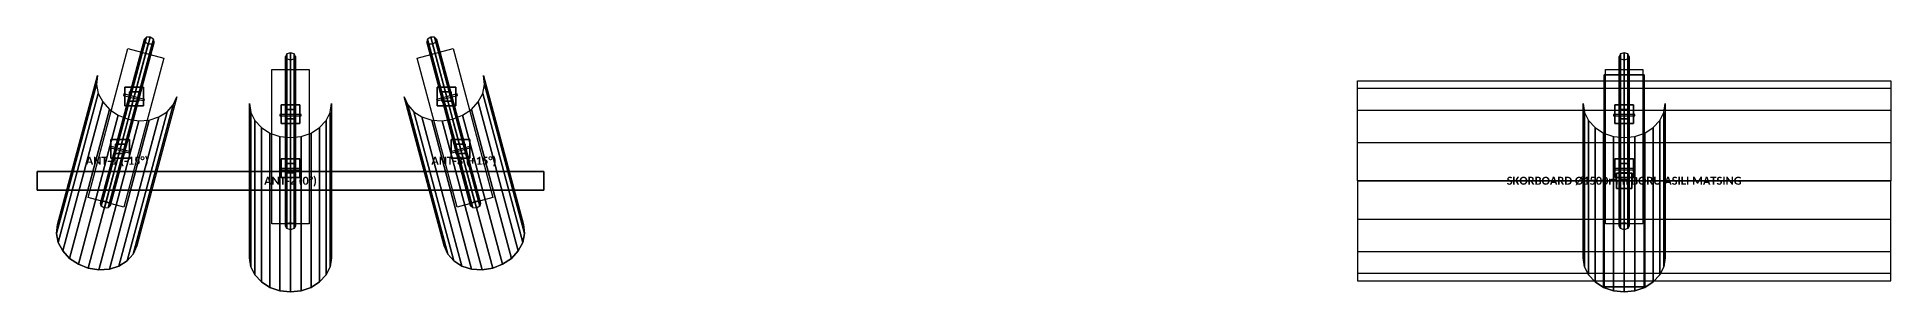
# Model space of a CAD drawing. Header units: millimetres. Extents: x -14816 to 20000, y -833 to 1077.
# Drawn here: x 6100 to 20000, y -833 to 1077 of the extents above; entities that cross this region are included whole.
import ezdxf
from ezdxf.enums import TextEntityAlignment as Align

# ---------------------------------------------------------------- set-up
doc = ezdxf.new("R2010")
doc.units = ezdxf.units.MM
for name, color, linetype in [('CELIK_KIRIS_KOLON', 9, 'CONTINUOUS'), ('EKP_MATSING_ANTEN', 2, 'CONTINUOUS'), ('METIN_BILGI', 7, 'CONTINUOUS'), ('MONTAJ_BORULARI', 2, 'CONTINUOUS')]:
    doc.layers.add(name, color=color, linetype=linetype)
doc.styles.get("Standard").update_dxf_attribs({"font": 'calibrib.ttf'})

msp = doc.modelspace()

# ---------------------------------------------------------------- linework, layer by layer
at = {"layer": 'CELIK_KIRIS_KOLON'}
for p, q in [((6919, 968, -309), (6620, -148, 847)), ((8000, 847, -309), (8000, -309, 847)), ((9081, 968, -309), (9380, -148, 847)), ((18000, 847, 541), (18000, -309, 1697)), ((6899, 701, 34), (6759, 701, 34)), ((6759, 701, 34), (6759, 561, 34)), ((6899, 701, 154), (6759, 701, 154)), ((6759, 701, 154), (6759, 561, 154)), ((6759, 701, 34), (6759, 701, 154)), ((6899, 561, 34), (6899, 701, 34)), ((6899, 561, 154), (6899, 701, 154)), ((6899, 701, 34), (6899, 701, 154)), ((9241, 701, 34), (9101, 701, 34)), ((9101, 701, 34), (9101, 561, 34)), ((9241, 701, 154), (9101, 701, 154)), ((9101, 701, 154), (9101, 561, 154)), ((9101, 701, 34), (9101, 701, 154)), ((9241, 561, 34), (9241, 701, 34)), ((9241, 561, 154), (9241, 701, 154)), ((9241, 701, 34), (9241, 701, 154)), ((18150, 795, 2755), (17850, 795, 2755)), ((17850, 795, 2755), (17850, -795, 2755)), ((18150, 795, 2845), (17850, 795, 2845)), ((17850, 795, 2845), (17850, -795, 2845)), ((17850, 795, 2755), (17850, 795, 2845)), ((18150, -795, 2755), (18150, 795, 2755)), ((18150, -795, 2845), (18150, 795, 2845)), ((18150, 795, 2755), (18150, 795, 2845)), ((6759, 561, 34), (6899, 561, 34)), ((6759, 561, 154), (6899, 561, 154)), ((6759, 561, 34), (6759, 561, 154)), ((6899, 561, 34), (6899, 561, 154)), ((8070, 568, 34), (7930, 568, 34)), ((7930, 568, 34), (7930, 428, 34)), ((8070, 568, 154), (7930, 568, 154)), ((7930, 568, 154), (7930, 428, 154)), ((7930, 568, 34), (7930, 568, 154)), ((8070, 428, 34), (8070, 568, 34)), ((8070, 428, 154), (8070, 568, 154)), ((8070, 568, 34), (8070, 568, 154)), ((9101, 561, 34), (9241, 561, 34)), ((9101, 561, 154), (9241, 561, 154)), ((9101, 561, 34), (9101, 561, 154)), ((9241, 561, 34), (9241, 561, 154)), ((18070, 568, 884), (17930, 568, 884)), ((17930, 568, 884), (17930, 428, 884)), ((18070, 568, 1004), (17930, 568, 1004)), ((17930, 568, 1004), (17930, 428, 1004)), ((17930, 568, 884), (17930, 568, 1004)), ((18070, 428, 884), (18070, 568, 884)), ((18070, 428, 1004), (18070, 568, 1004)), ((18070, 568, 884), (18070, 568, 1004)), ((7930, 428, 34), (8070, 428, 34)), ((7930, 428, 154), (8070, 428, 154)), ((7930, 428, 34), (7930, 428, 154)), ((8070, 428, 34), (8070, 428, 154)), ((17930, 428, 884), (18070, 428, 884)), ((17930, 428, 1004), (18070, 428, 1004)), ((17930, 428, 884), (17930, 428, 1004)), ((18070, 428, 884), (18070, 428, 1004)), ((6794, 310, 438), (6654, 310, 438)), ((6654, 310, 438), (6654, 170, 438)), ((6794, 310, 558), (6654, 310, 558)), ((6654, 310, 558), (6654, 170, 558)), ((6654, 310, 438), (6654, 310, 558)), ((6794, 170, 438), (6794, 310, 438)), ((6794, 170, 558), (6794, 310, 558)), ((6794, 310, 438), (6794, 310, 558)), ((9346, 310, 438), (9206, 310, 438)), ((9206, 310, 438), (9206, 170, 438)), ((9346, 310, 558), (9206, 310, 558)), ((9206, 310, 558), (9206, 170, 558)), ((9206, 310, 438), (9206, 310, 558)), ((9346, 170, 438), (9346, 310, 438)), ((9346, 170, 558), (9346, 310, 558)), ((9346, 310, 438), (9346, 310, 558)), ((6654, 170, 438), (6794, 170, 438)), ((6654, 170, 558), (6794, 170, 558)), ((6654, 170, 438), (6654, 170, 558)), ((6794, 170, 438), (6794, 170, 558)), ((8070, 164, 438), (7930, 164, 438)), ((7930, 164, 438), (7930, 24, 438)), ((8070, 164, 558), (7930, 164, 558)), ((7930, 164, 558), (7930, 24, 558)), ((7930, 164, 438), (7930, 164, 558)), ((8070, 24, 438), (8070, 164, 438)), ((8070, 24, 558), (8070, 164, 558)), ((8070, 164, 438), (8070, 164, 558)), ((9206, 170, 438), (9346, 170, 438)), ((9206, 170, 558), (9346, 170, 558)), ((9206, 170, 438), (9206, 170, 558)), ((9346, 170, 438), (9346, 170, 558)), ((18070, 164, 1288), (17930, 164, 1288)), ((17930, 164, 1288), (17930, 24, 1288)), ((18070, 164, 1408), (17930, 164, 1408)), ((17930, 164, 1408), (17930, 24, 1408)), ((17930, 164, 1288), (17930, 164, 1408)), ((18070, 24, 1288), (18070, 164, 1288)), ((18070, 24, 1408), (18070, 164, 1408)), ((18070, 164, 1288), (18070, 164, 1408)), ((9900, 70, 1050), (6100, 70, 1050)), ((6100, 70, 1050), (6100, -70, 1050)), ((9900, 70, 1190), (6100, 70, 1190)), ((6100, 70, 1190), (6100, -70, 1190)), ((6100, 70, 1050), (6100, 70, 1190)), ((7930, 24, 438), (8070, 24, 438)), ((7930, 24, 558), (8070, 24, 558)), ((7930, 24, 438), (7930, 24, 558)), ((8070, 24, 438), (8070, 24, 558)), ((9900, -70, 1050), (9900, 70, 1050)), ((9900, -70, 1190), (9900, 70, 1190)), ((9900, 70, 1050), (9900, 70, 1190)), ((17930, 24, 1288), (18070, 24, 1288)), ((17930, 24, 1408), (18070, 24, 1408)), ((17930, 24, 1288), (17930, 24, 1408)), ((18070, 24, 1288), (18070, 24, 1408)), ((6100, -70, 1050), (9900, -70, 1050)), ((6100, -70, 1190), (9900, -70, 1190)), ((6100, -70, 1050), (6100, -70, 1190)), ((9900, -70, 1050), (9900, -70, 1190)), ((17850, -795, 2755), (18150, -795, 2755)), ((17850, -795, 2845), (18150, -795, 2845)), ((17850, -795, 2755), (17850, -795, 2845)), ((18150, -795, 2755), (18150, -795, 2845))]:
    msp.add_line(p, q, dxfattribs=at)
for points in [[(6781, 991, -323), (7050, 919, -323), (6750, -198, 833), (6482, -126, 833)], [(8950, 919, -323), (9219, 991, -323), (9518, -126, 833), (9250, -198, 833)], [(6759, 561, 34), (6899, 561, 34), (6899, 701, 34), (6759, 701, 34)], [(6759, 561, 154), (6899, 561, 154), (6899, 701, 154), (6759, 701, 154)], [(6759, 701, 34), (6899, 701, 34), (6899, 701, 154), (6759, 701, 154)], [(6759, 561, 34), (6759, 701, 34), (6759, 701, 154), (6759, 561, 154)], [(6899, 561, 34), (6899, 701, 34), (6899, 701, 154), (6899, 561, 154)], [(7861, 833, -323), (8139, 833, -323), (8139, -323, 833), (7861, -323, 833)], [(9101, 561, 34), (9241, 561, 34), (9241, 701, 34), (9101, 701, 34)], [(9101, 561, 154), (9241, 561, 154), (9241, 701, 154), (9101, 701, 154)], [(9101, 701, 34), (9241, 701, 34), (9241, 701, 154), (9101, 701, 154)], [(9101, 561, 34), (9101, 701, 34), (9101, 701, 154), (9101, 561, 154)], [(9241, 561, 34), (9241, 701, 34), (9241, 701, 154), (9241, 561, 154)], [(17850, -795, 2755), (18150, -795, 2755), (18150, 795, 2755), (17850, 795, 2755)], [(17850, -795, 2845), (18150, -795, 2845), (18150, 795, 2845), (17850, 795, 2845)], [(17850, 795, 2755), (18150, 795, 2755), (18150, 795, 2845), (17850, 795, 2845)], [(17850, -795, 2755), (17850, 795, 2755), (17850, 795, 2845), (17850, -795, 2845)], [(17861, 833, 527), (18139, 833, 527), (18139, -323, 1683), (17861, -323, 1683)], [(18150, -795, 2755), (18150, 795, 2755), (18150, 795, 2845), (18150, -795, 2845)], [(6748, 640, 24), (6903, 598, 24), (6906, 609, 149), (6751, 651, 149)], [(6759, 561, 34), (6899, 561, 34), (6899, 561, 154), (6759, 561, 154)], [(7930, 428, 34), (8070, 428, 34), (8070, 568, 34), (7930, 568, 34)], [(7930, 428, 154), (8070, 428, 154), (8070, 568, 154), (7930, 568, 154)], [(7930, 568, 34), (8070, 568, 34), (8070, 568, 154), (7930, 568, 154)], [(7930, 428, 34), (7930, 568, 34), (7930, 568, 154), (7930, 428, 154)], [(8070, 428, 34), (8070, 568, 34), (8070, 568, 154), (8070, 428, 154)], [(9097, 598, 24), (9252, 640, 24), (9249, 651, 149), (9094, 609, 149)], [(9101, 561, 34), (9241, 561, 34), (9241, 561, 154), (9101, 561, 154)], [(17930, 428, 884), (18070, 428, 884), (18070, 568, 884), (17930, 568, 884)], [(17930, 428, 1004), (18070, 428, 1004), (18070, 568, 1004), (17930, 568, 1004)], [(17930, 568, 884), (18070, 568, 884), (18070, 568, 1004), (17930, 568, 1004)], [(17930, 428, 884), (17930, 568, 884), (17930, 568, 1004), (17930, 428, 1004)], [(18070, 428, 884), (18070, 568, 884), (18070, 568, 1004), (18070, 428, 1004)], [(7920, 486, 24), (8080, 486, 24), (8080, 497, 149), (7920, 497, 149)], [(7930, 428, 34), (8070, 428, 34), (8070, 428, 154), (7930, 428, 154)], [(17920, 486, 874), (18080, 486, 874), (18080, 497, 999), (17920, 497, 999)], [(17930, 428, 884), (18070, 428, 884), (18070, 428, 1004), (17930, 428, 1004)], [(6654, 170, 438), (6794, 170, 438), (6794, 310, 438), (6654, 310, 438)], [(6654, 170, 558), (6794, 170, 558), (6794, 310, 558), (6654, 310, 558)], [(6654, 310, 438), (6794, 310, 438), (6794, 310, 558), (6654, 310, 558)], [(6654, 170, 438), (6654, 310, 438), (6654, 310, 558), (6654, 170, 558)], [(6794, 170, 438), (6794, 310, 438), (6794, 310, 558), (6794, 170, 558)], [(9206, 170, 438), (9346, 170, 438), (9346, 310, 438), (9206, 310, 438)], [(9206, 170, 558), (9346, 170, 558), (9346, 310, 558), (9206, 310, 558)], [(9206, 310, 438), (9346, 310, 438), (9346, 310, 558), (9206, 310, 558)], [(9206, 170, 438), (9206, 310, 438), (9206, 310, 558), (9206, 170, 558)], [(9346, 170, 438), (9346, 310, 438), (9346, 310, 558), (9346, 170, 558)], [(6644, 249, 429), (6798, 207, 429), (6801, 218, 554), (6647, 260, 554)], [(6654, 170, 438), (6794, 170, 438), (6794, 170, 558), (6654, 170, 558)], [(7930, 24, 438), (8070, 24, 438), (8070, 164, 438), (7930, 164, 438)], [(7930, 24, 558), (8070, 24, 558), (8070, 164, 558), (7930, 164, 558)], [(7930, 164, 438), (8070, 164, 438), (8070, 164, 558), (7930, 164, 558)], [(7930, 24, 438), (7930, 164, 438), (7930, 164, 558), (7930, 24, 558)], [(8070, 24, 438), (8070, 164, 438), (8070, 164, 558), (8070, 24, 558)], [(9202, 207, 429), (9356, 249, 429), (9353, 260, 554), (9199, 218, 554)], [(9206, 170, 438), (9346, 170, 438), (9346, 170, 558), (9206, 170, 558)], [(17930, 24, 1288), (18070, 24, 1288), (18070, 164, 1288), (17930, 164, 1288)], [(17930, 24, 1408), (18070, 24, 1408), (18070, 164, 1408), (17930, 164, 1408)], [(17930, 164, 1288), (18070, 164, 1288), (18070, 164, 1408), (17930, 164, 1408)], [(17930, 24, 1288), (17930, 164, 1288), (17930, 164, 1408), (17930, 24, 1408)], [(18070, 24, 1288), (18070, 164, 1288), (18070, 164, 1408), (18070, 24, 1408)], [(6100, -70, 1050), (9900, -70, 1050), (9900, 70, 1050), (6100, 70, 1050)], [(6100, -70, 1190), (9900, -70, 1190), (9900, 70, 1190), (6100, 70, 1190)], [(6100, 70, 1050), (9900, 70, 1050), (9900, 70, 1190), (6100, 70, 1190)], [(6100, -70, 1050), (6100, 70, 1050), (6100, 70, 1190), (6100, -70, 1190)], [(7920, 81, 429), (8080, 81, 429), (8080, 92, 554), (7920, 92, 554)], [(7930, 24, 438), (8070, 24, 438), (8070, 24, 558), (7930, 24, 558)], [(9900, -70, 1050), (9900, 70, 1050), (9900, 70, 1190), (9900, -70, 1190)], [(17920, 81, 1279), (18080, 81, 1279), (18080, 92, 1404), (17920, 92, 1404)], [(17930, 24, 1288), (18070, 24, 1288), (18070, 24, 1408), (17930, 24, 1408)], [(6100, -70, 1050), (9900, -70, 1050), (9900, -70, 1190), (6100, -70, 1190)], [(17850, -795, 2755), (18150, -795, 2755), (18150, -795, 2845), (17850, -795, 2845)]]:
    msp.add_3dface(points, dxfattribs=at)
at = {"layer": 'EKP_MATSING_ANTEN'}
for p, q in [((6545, 722, -644), (6245, -395, 512)), ((6552, 788, -578), (6252, -329, 578)), ((6552, 788, -578), (6545, 722, -644)), ((6545, 722, -644), (6559, 654, -706)), ((9441, 654, -706), (9455, 722, -644)), ((9455, 722, -644), (9448, 788, -578)), ((9455, 722, -644), (9755, -395, 512)), ((6559, 654, -706), (6259, -462, 451)), ((6592, 591, -758), (6293, -526, 398)), ((6559, 654, -706), (6592, 591, -758)), ((6592, 591, -758), (6643, 535, -799)), ((7120, 568, -644), (6821, -549, 512)), ((7075, 516, -706), (7120, 568, -644)), ((7120, 568, -644), (7148, 629, -578)), ((7692, 578, -578), (7702, 512, -644)), ((7692, 578, -578), (7692, -578, 578)), ((8298, 512, -644), (8308, 578, -578)), ((8852, 629, -578), (8880, 568, -644)), ((8852, 629, -578), (9152, -488, 578)), ((8880, 568, -644), (8925, 516, -706)), ((8880, 568, -644), (9179, -549, 512)), ((9357, 535, -799), (9408, 591, -758)), ((9408, 591, -758), (9441, 654, -706)), ((9408, 591, -758), (9707, -526, 398)), ((9441, 654, -706), (9741, -462, 451)), ((17692, 578, 272), (17702, 512, 206)), ((17692, 578, 272), (17692, -578, 1428)), ((18298, 512, 206), (18308, 578, 272)), ((6643, 535, -799), (6344, -582, 357)), ((6709, 491, -824), (6410, -626, 332)), ((6784, 462, -833), (6484, -655, 323)), ((6863, 450, -824), (6564, -667, 332)), ((6941, 455, -799), (6642, -662, 357)), ((6643, 535, -799), (6709, 491, -824)), ((6709, 491, -824), (6784, 462, -833)), ((7014, 478, -758), (6714, -639, 398)), ((7075, 516, -706), (6775, -601, 451)), ((6784, 462, -833), (6863, 450, -824)), ((6863, 450, -824), (6941, 455, -799)), ((6941, 455, -799), (7014, 478, -758)), ((7014, 478, -758), (7075, 516, -706)), ((7702, 512, -644), (7733, 451, -706)), ((7702, 512, -644), (7702, -644, 512)), ((7733, 451, -706), (7782, 398, -758)), ((7733, 451, -706), (7733, -706, 451)), ((8218, 398, -758), (8267, 451, -706)), ((8267, 451, -706), (8298, 512, -644)), ((8267, 451, -706), (8267, -706, 451)), ((8298, 512, -644), (8298, -644, 512)), ((8925, 516, -706), (8986, 478, -758)), ((8925, 516, -706), (9225, -601, 451)), ((8986, 478, -758), (9059, 455, -799)), ((8986, 478, -758), (9286, -639, 398)), ((9059, 455, -799), (9137, 450, -824)), ((9059, 455, -799), (9358, -662, 357)), ((9137, 450, -824), (9216, 462, -833)), ((9137, 450, -824), (9436, -667, 332)), ((9216, 462, -833), (9291, 491, -824)), ((9216, 462, -833), (9516, -655, 323)), ((9291, 491, -824), (9357, 535, -799)), ((9291, 491, -824), (9590, -626, 332)), ((9357, 535, -799), (9656, -582, 357)), ((17702, 512, 206), (17733, 451, 144)), ((17702, 512, 206), (17702, -644, 1362)), ((17733, 451, 144), (17782, 398, 92)), ((17733, 451, 144), (17733, -706, 1301)), ((18218, 398, 92), (18267, 451, 144)), ((18267, 451, 144), (18298, 512, 206)), ((18267, 451, 144), (18267, -706, 1301)), ((18298, 512, 206), (18298, -644, 1362)), ((7782, 398, -758), (7846, 357, -799)), ((7782, 398, -758), (7782, -758, 398)), ((7846, 357, -799), (7920, 332, -824)), ((7846, 357, -799), (7846, -799, 357)), ((7920, 332, -824), (8000, 323, -833)), ((7920, 332, -824), (7920, -824, 332)), ((8000, 323, -833), (8080, 332, -824)), ((8000, 323, -833), (8000, -833, 323)), ((8080, 332, -824), (8154, 357, -799)), ((8080, 332, -824), (8080, -824, 332)), ((8154, 357, -799), (8218, 398, -758)), ((8154, 357, -799), (8154, -799, 357)), ((8218, 398, -758), (8218, -758, 398)), ((17782, 398, 92), (17846, 357, 51)), ((17782, 398, 92), (17782, -758, 1248)), ((17846, 357, 51), (17920, 332, 26)), ((17846, 357, 51), (17846, -799, 1207)), ((17920, 332, 26), (18000, 323, 17)), ((17920, 332, 26), (17920, -824, 1182)), ((18000, 323, 17), (18080, 332, 26)), ((18000, 323, 17), (18000, -833, 1173)), ((18080, 332, 26), (18154, 357, 51)), ((18080, 332, 26), (18080, -824, 1182)), ((18154, 357, 51), (18218, 398, 92)), ((18154, 357, 51), (18154, -799, 1207)), ((18218, 398, 92), (18218, -758, 1248)), ((6252, -329, 578), (6245, -395, 512)), ((6245, -395, 512), (6259, -462, 451)), ((9741, -462, 451), (9755, -395, 512)), ((9755, -395, 512), (9748, -329, 578)), ((6259, -462, 451), (6293, -526, 398)), ((6293, -526, 398), (6344, -582, 357)), ((6775, -601, 451), (6821, -549, 512)), ((6821, -549, 512), (6848, -488, 578)), ((9152, -488, 578), (9179, -549, 512)), ((9179, -549, 512), (9225, -601, 451)), ((9656, -582, 357), (9707, -526, 398)), ((9707, -526, 398), (9741, -462, 451)), ((6344, -582, 357), (6410, -626, 332)), ((6410, -626, 332), (6484, -655, 323)), ((6484, -655, 323), (6564, -667, 332)), ((6564, -667, 332), (6642, -662, 357)), ((6642, -662, 357), (6714, -639, 398)), ((6714, -639, 398), (6775, -601, 451)), ((7692, -578, 578), (7702, -644, 512)), ((7702, -644, 512), (7733, -706, 451)), ((8267, -706, 451), (8298, -644, 512)), ((8298, -644, 512), (8308, -578, 578)), ((9225, -601, 451), (9286, -639, 398)), ((9286, -639, 398), (9358, -662, 357)), ((9358, -662, 357), (9436, -667, 332)), ((9436, -667, 332), (9516, -655, 323)), ((9516, -655, 323), (9590, -626, 332)), ((9590, -626, 332), (9656, -582, 357)), ((17692, -578, 1428), (17702, -644, 1362)), ((17702, -644, 1362), (17733, -706, 1301)), ((18267, -706, 1301), (18298, -644, 1362)), ((18298, -644, 1362), (18308, -578, 1428)), ((7733, -706, 451), (7782, -758, 398)), ((7782, -758, 398), (7846, -799, 357)), ((7846, -799, 357), (7920, -824, 332)), ((7920, -824, 332), (8000, -833, 323)), ((8000, -833, 323), (8080, -824, 332)), ((8080, -824, 332), (8154, -799, 357)), ((8154, -799, 357), (8218, -758, 398)), ((8218, -758, 398), (8267, -706, 451)), ((17733, -706, 1301), (17782, -758, 1248)), ((17782, -758, 1248), (17846, -799, 1207)), ((17846, -799, 1207), (17920, -824, 1182)), ((17920, -824, 1182), (18000, -833, 1173)), ((18000, -833, 1173), (18080, -824, 1182)), ((18080, -824, 1182), (18154, -799, 1207)), ((18154, -799, 1207), (18218, -758, 1248)), ((18218, -758, 1248), (18267, -706, 1301))]:
    msp.add_line(p, q, dxfattribs=at)
for points in [[(6552, 788, -578), (6545, 722, -644), (6245, -395, 512), (6252, -329, 578)], [(6545, 722, -644), (6559, 654, -706), (6259, -462, 451), (6245, -395, 512)], [(9441, 654, -706), (9455, 722, -644), (9755, -395, 512), (9741, -462, 451)], [(9455, 722, -644), (9448, 788, -578), (9748, -329, 578), (9755, -395, 512)], [(6559, 654, -706), (6592, 591, -758), (6293, -526, 398), (6259, -462, 451)], [(6592, 591, -758), (6643, 535, -799), (6344, -582, 357), (6293, -526, 398)], [(7075, 516, -706), (7120, 568, -644), (6821, -549, 512), (6775, -601, 451)], [(7120, 568, -644), (7148, 629, -578), (6848, -488, 578), (6821, -549, 512)], [(7692, 578, -578), (7702, 512, -644), (7702, -644, 512), (7692, -578, 578)], [(8298, 512, -644), (8308, 578, -578), (8308, -578, 578), (8298, -644, 512)], [(8852, 629, -578), (8880, 568, -644), (9179, -549, 512), (9152, -488, 578)], [(8880, 568, -644), (8925, 516, -706), (9225, -601, 451), (9179, -549, 512)], [(9357, 535, -799), (9408, 591, -758), (9707, -526, 398), (9656, -582, 357)], [(9408, 591, -758), (9441, 654, -706), (9741, -462, 451), (9707, -526, 398)], [(17692, 578, 272), (17702, 512, 206), (17702, -644, 1362), (17692, -578, 1428)], [(18298, 512, 206), (18308, 578, 272), (18308, -578, 1428), (18298, -644, 1362)], [(6643, 535, -799), (6709, 491, -824), (6410, -626, 332), (6344, -582, 357)], [(6709, 491, -824), (6784, 462, -833), (6484, -655, 323), (6410, -626, 332)], [(6784, 462, -833), (6863, 450, -824), (6564, -667, 332), (6484, -655, 323)], [(6863, 450, -824), (6941, 455, -799), (6642, -662, 357), (6564, -667, 332)], [(6941, 455, -799), (7014, 478, -758), (6714, -639, 398), (6642, -662, 357)], [(7014, 478, -758), (7075, 516, -706), (6775, -601, 451), (6714, -639, 398)], [(7702, 512, -644), (7733, 451, -706), (7733, -706, 451), (7702, -644, 512)], [(7733, 451, -706), (7782, 398, -758), (7782, -758, 398), (7733, -706, 451)], [(8218, 398, -758), (8267, 451, -706), (8267, -706, 451), (8218, -758, 398)], [(8267, 451, -706), (8298, 512, -644), (8298, -644, 512), (8267, -706, 451)], [(8925, 516, -706), (8986, 478, -758), (9286, -639, 398), (9225, -601, 451)], [(8986, 478, -758), (9059, 455, -799), (9358, -662, 357), (9286, -639, 398)], [(9059, 455, -799), (9137, 450, -824), (9436, -667, 332), (9358, -662, 357)], [(9137, 450, -824), (9216, 462, -833), (9516, -655, 323), (9436, -667, 332)], [(9216, 462, -833), (9291, 491, -824), (9590, -626, 332), (9516, -655, 323)], [(9291, 491, -824), (9357, 535, -799), (9656, -582, 357), (9590, -626, 332)], [(17702, 512, 206), (17733, 451, 144), (17733, -706, 1301), (17702, -644, 1362)], [(17733, 451, 144), (17782, 398, 92), (17782, -758, 1248), (17733, -706, 1301)], [(18218, 398, 92), (18267, 451, 144), (18267, -706, 1301), (18218, -758, 1248)], [(18267, 451, 144), (18298, 512, 206), (18298, -644, 1362), (18267, -706, 1301)], [(7782, 398, -758), (7846, 357, -799), (7846, -799, 357), (7782, -758, 398)], [(7846, 357, -799), (7920, 332, -824), (7920, -824, 332), (7846, -799, 357)], [(7920, 332, -824), (8000, 323, -833), (8000, -833, 323), (7920, -824, 332)], [(8000, 323, -833), (8080, 332, -824), (8080, -824, 332), (8000, -833, 323)], [(8080, 332, -824), (8154, 357, -799), (8154, -799, 357), (8080, -824, 332)], [(8154, 357, -799), (8218, 398, -758), (8218, -758, 398), (8154, -799, 357)], [(17782, 398, 92), (17846, 357, 51), (17846, -799, 1207), (17782, -758, 1248)], [(17846, 357, 51), (17920, 332, 26), (17920, -824, 1182), (17846, -799, 1207)], [(17920, 332, 26), (18000, 323, 17), (18000, -833, 1173), (17920, -824, 1182)], [(18000, 323, 17), (18080, 332, 26), (18080, -824, 1182), (18000, -833, 1173)], [(18080, 332, 26), (18154, 357, 51), (18154, -799, 1207), (18080, -824, 1182)], [(18154, 357, 51), (18218, 398, 92), (18218, -758, 1248), (18154, -799, 1207)]]:
    msp.add_3dface(points, dxfattribs=at)
at = {"layer": 'MONTAJ_BORULARI'}
for p, q in [((6864, 666, 94), (6794, 666, 94)), ((6794, 666, 94), (6794, 596, 94)), ((6864, 666, 2400), (6794, 666, 2400)), ((6794, 666, 2400), (6794, 596, 2400)), ((6794, 666, 94), (6794, 666, 2400)), ((6794, 596, 94), (6864, 596, 94)), ((6794, 596, 2400), (6864, 596, 2400)), ((6794, 596, 94), (6794, 596, 2400)), ((6864, 596, 94), (6864, 666, 94)), ((6864, 596, 2400), (6864, 666, 2400)), ((6864, 666, 94), (6864, 666, 2400)), ((6864, 596, 94), (6864, 596, 2400)), ((9206, 666, 94), (9136, 666, 94)), ((9136, 666, 94), (9136, 596, 94)), ((9206, 666, 2400), (9136, 666, 2400)), ((9136, 666, 2400), (9136, 596, 2400)), ((9136, 666, 94), (9136, 666, 2400)), ((9136, 596, 94), (9206, 596, 94)), ((9136, 596, 2400), (9206, 596, 2400)), ((9136, 596, 94), (9136, 596, 2400)), ((9206, 596, 94), (9206, 666, 94)), ((9206, 596, 2400), (9206, 666, 2400)), ((9206, 666, 94), (9206, 666, 2400)), ((9206, 596, 94), (9206, 596, 2400)), ((8035, 533, 94), (7965, 533, 94)), ((7965, 533, 94), (7965, 463, 94)), ((8035, 533, 2400), (7965, 533, 2400)), ((7965, 533, 2400), (7965, 463, 2400)), ((7965, 533, 94), (7965, 533, 2400)), ((7965, 463, 94), (8035, 463, 94)), ((7965, 463, 2400), (8035, 463, 2400)), ((7965, 463, 94), (7965, 463, 2400)), ((8035, 463, 94), (8035, 533, 94)), ((8035, 463, 2400), (8035, 533, 2400)), ((8035, 533, 94), (8035, 533, 2400)), ((8035, 463, 94), (8035, 463, 2400)), ((18035, 533, 944), (17965, 533, 944)), ((17965, 533, 944), (17965, 463, 944)), ((18035, 533, 3250), (17965, 533, 3250)), ((17965, 533, 3250), (17965, 463, 3250)), ((17965, 533, 944), (17965, 533, 3250)), ((17965, 463, 944), (18035, 463, 944)), ((17965, 463, 3250), (18035, 463, 3250)), ((17965, 463, 944), (17965, 463, 3250)), ((18035, 463, 944), (18035, 533, 944)), ((18035, 463, 3250), (18035, 533, 3250)), ((18035, 533, 944), (18035, 533, 3250)), ((18035, 463, 944), (18035, 463, 3250)), ((6759, 275, 498), (6689, 275, 498)), ((6689, 275, 498), (6689, 205, 498)), ((6759, 275, 2400), (6689, 275, 2400)), ((6689, 275, 2400), (6689, 205, 2400)), ((6689, 275, 498), (6689, 275, 2400)), ((6689, 205, 498), (6759, 205, 498)), ((6689, 205, 2400), (6759, 205, 2400)), ((6689, 205, 498), (6689, 205, 2400)), ((6759, 205, 498), (6759, 275, 498)), ((6759, 205, 2400), (6759, 275, 2400)), ((6759, 275, 498), (6759, 275, 2400)), ((6759, 205, 498), (6759, 205, 2400)), ((9311, 275, 498), (9241, 275, 498)), ((9241, 275, 498), (9241, 205, 498)), ((9311, 275, 2400), (9241, 275, 2400)), ((9241, 275, 2400), (9241, 205, 2400)), ((9241, 275, 498), (9241, 275, 2400)), ((9241, 205, 498), (9311, 205, 498)), ((9241, 205, 2400), (9311, 205, 2400)), ((9241, 205, 498), (9241, 205, 2400)), ((9311, 205, 498), (9311, 275, 498)), ((9311, 205, 2400), (9311, 275, 2400)), ((9311, 275, 498), (9311, 275, 2400)), ((9311, 205, 498), (9311, 205, 2400)), ((8035, 129, 498), (7965, 129, 498)), ((7965, 129, 498), (7965, 59, 498)), ((8035, 129, 2400), (7965, 129, 2400)), ((7965, 129, 2400), (7965, 59, 2400)), ((7965, 129, 498), (7965, 129, 2400)), ((7965, 59, 498), (8035, 59, 498)), ((7965, 59, 2400), (8035, 59, 2400)), ((7965, 59, 498), (7965, 59, 2400)), ((8035, 59, 498), (8035, 129, 498)), ((8035, 59, 2400), (8035, 129, 2400)), ((8035, 129, 498), (8035, 129, 2400)), ((8035, 59, 498), (8035, 59, 2400)), ((18057, 57, -40), (17943, 57, -40)), ((17943, 57, -40), (17943, -57, -40)), ((18057, 57, 2050), (17943, 57, 2050)), ((17943, 57, 2050), (17943, -57, 2050)), ((17943, 57, -40), (17943, 57, 2050)), ((18035, 129, 1348), (17965, 129, 1348)), ((17965, 129, 1348), (17965, 59, 1348)), ((18035, 129, 3250), (17965, 129, 3250)), ((17965, 129, 3250), (17965, 59, 3250)), ((17965, 129, 1348), (17965, 129, 3250)), ((17965, 59, 1348), (18035, 59, 1348)), ((17965, 59, 3250), (18035, 59, 3250)), ((17965, 59, 1348), (17965, 59, 3250)), ((18035, 59, 1348), (18035, 129, 1348)), ((18035, 59, 3250), (18035, 129, 3250)), ((18035, 129, 1348), (18035, 129, 3250)), ((18035, 59, 1348), (18035, 59, 3250)), ((18057, -57, -40), (18057, 57, -40)), ((18057, -57, 2050), (18057, 57, 2050)), ((18057, 57, -40), (18057, 57, 2050)), ((17943, -57, -40), (18057, -57, -40)), ((17943, -57, 2050), (18057, -57, 2050)), ((17943, -57, -40), (17943, -57, 2050)), ((18057, -57, -40), (18057, -57, 2050))]:
    msp.add_line(p, q, dxfattribs=at)
for points in [[(6920, 1076, -321), (6905, 1060, -340), (6575, -169, 932), (6591, -153, 951)], [(6905, 1060, -340), (6910, 1039, -359), (6581, -190, 913), (6575, -169, 932)], [(6910, 1039, -359), (6934, 1025, -367), (6605, -205, 905), (6581, -190, 913)], [(6948, 1077, -313), (6920, 1076, -321), (6591, -153, 951), (6619, -153, 959)], [(6934, 1025, -367), (6962, 1025, -359), (6633, -204, 913), (6605, -205, 905)], [(6972, 1062, -321), (6948, 1077, -313), (6619, -153, 959), (6643, -167, 951)], [(6962, 1025, -359), (6978, 1041, -340), (6649, -189, 932), (6633, -204, 913)], [(6978, 1041, -340), (6972, 1062, -321), (6643, -167, 951), (6649, -189, 932)], [(9028, 1062, -321), (9022, 1041, -340), (9351, -189, 932), (9357, -167, 951)], [(9022, 1041, -340), (9038, 1025, -359), (9367, -204, 913), (9351, -189, 932)], [(9052, 1077, -313), (9028, 1062, -321), (9357, -167, 951), (9381, -153, 959)], [(9038, 1025, -359), (9066, 1025, -367), (9395, -205, 905), (9367, -204, 913)], [(9080, 1076, -321), (9052, 1077, -313), (9381, -153, 959), (9409, -153, 951)], [(9066, 1025, -367), (9090, 1039, -359), (9419, -190, 913), (9395, -205, 905)], [(9095, 1060, -340), (9080, 1076, -321), (9409, -153, 951), (9425, -169, 932)], [(9090, 1039, -359), (9095, 1060, -340), (9425, -169, 932), (9419, -190, 913)], [(7973, 951, -321), (7962, 932, -340), (7962, -340, 932), (7973, -321, 951)], [(7962, 932, -340), (7973, 913, -359), (7973, -359, 913), (7962, -340, 932)], [(8000, 959, -313), (7973, 951, -321), (7973, -321, 951), (8000, -313, 959)], [(7973, 913, -359), (8000, 905, -367), (8000, -367, 905), (7973, -359, 913)], [(8027, 951, -321), (8000, 959, -313), (8000, -313, 959), (8027, -321, 951)], [(8000, 905, -367), (8027, 913, -359), (8027, -359, 913), (8000, -367, 905)], [(8038, 932, -340), (8027, 951, -321), (8027, -321, 951), (8038, -340, 932)], [(8027, 913, -359), (8038, 932, -340), (8038, -340, 932), (8027, -359, 913)], [(17973, 951, 529), (17962, 932, 510), (17962, -340, 1782), (17973, -321, 1801)], [(17962, 932, 510), (17973, 913, 491), (17973, -359, 1763), (17962, -340, 1782)], [(18000, 959, 537), (17973, 951, 529), (17973, -321, 1801), (18000, -313, 1809)], [(17973, 913, 491), (18000, 905, 483), (18000, -367, 1755), (17973, -359, 1763)], [(18027, 951, 529), (18000, 959, 537), (18000, -313, 1809), (18027, -321, 1801)], [(18000, 905, 483), (18027, 913, 491), (18027, -359, 1763), (18000, -367, 1755)], [(18038, 932, 510), (18027, 951, 529), (18027, -321, 1801), (18038, -340, 1782)], [(18027, 913, 491), (18038, 932, 510), (18038, -340, 1782), (18027, -359, 1763)], [(16000, 750, 2800), (20000, 750, 2800), (20000, 0, 3550), (16000, 0, 3550)], [(6794, 596, 94), (6864, 596, 94), (6864, 666, 94), (6794, 666, 94)], [(6794, 596, 2400), (6864, 596, 2400), (6864, 666, 2400), (6794, 666, 2400)], [(6794, 666, 94), (6864, 666, 94), (6864, 666, 2400), (6794, 666, 2400)], [(6794, 596, 94), (6794, 666, 94), (6794, 666, 2400), (6794, 596, 2400)], [(6794, 596, 94), (6864, 596, 94), (6864, 596, 2400), (6794, 596, 2400)], [(6864, 596, 94), (6864, 666, 94), (6864, 666, 2400), (6864, 596, 2400)], [(9136, 596, 94), (9206, 596, 94), (9206, 666, 94), (9136, 666, 94)], [(9136, 596, 2400), (9206, 596, 2400), (9206, 666, 2400), (9136, 666, 2400)], [(9136, 666, 94), (9206, 666, 94), (9206, 666, 2400), (9136, 666, 2400)], [(9136, 596, 94), (9136, 666, 94), (9136, 666, 2400), (9136, 596, 2400)], [(9136, 596, 94), (9206, 596, 94), (9206, 596, 2400), (9136, 596, 2400)], [(9206, 596, 94), (9206, 666, 94), (9206, 666, 2400), (9206, 596, 2400)], [(16000, 693, 3087), (20000, 693, 3087), (20000, 0, 3550), (16000, 0, 3550)], [(16000, 693, 2513), (20000, 693, 2513), (20000, 0, 3550), (16000, 0, 3550)], [(7965, 463, 94), (8035, 463, 94), (8035, 533, 94), (7965, 533, 94)], [(7965, 463, 2400), (8035, 463, 2400), (8035, 533, 2400), (7965, 533, 2400)], [(7965, 533, 94), (8035, 533, 94), (8035, 533, 2400), (7965, 533, 2400)], [(7965, 463, 94), (7965, 533, 94), (7965, 533, 2400), (7965, 463, 2400)], [(7965, 463, 94), (8035, 463, 94), (8035, 463, 2400), (7965, 463, 2400)], [(8035, 463, 94), (8035, 533, 94), (8035, 533, 2400), (8035, 463, 2400)], [(16000, 530, 3330), (20000, 530, 3330), (20000, 0, 3550), (16000, 0, 3550)], [(16000, 530, 2270), (20000, 530, 2270), (20000, 0, 3550), (16000, 0, 3550)], [(17965, 463, 944), (18035, 463, 944), (18035, 533, 944), (17965, 533, 944)], [(17965, 463, 3250), (18035, 463, 3250), (18035, 533, 3250), (17965, 533, 3250)], [(17965, 533, 944), (18035, 533, 944), (18035, 533, 3250), (17965, 533, 3250)], [(17965, 463, 944), (17965, 533, 944), (17965, 533, 3250), (17965, 463, 3250)], [(17965, 463, 944), (18035, 463, 944), (18035, 463, 3250), (17965, 463, 3250)], [(18035, 463, 944), (18035, 533, 944), (18035, 533, 3250), (18035, 463, 3250)], [(16000, 287, 3493), (20000, 287, 3493), (20000, 0, 3550), (16000, 0, 3550)], [(16000, 287, 2107), (20000, 287, 2107), (20000, 0, 3550), (16000, 0, 3550)], [(6689, 205, 498), (6759, 205, 498), (6759, 275, 498), (6689, 275, 498)], [(6689, 205, 2400), (6759, 205, 2400), (6759, 275, 2400), (6689, 275, 2400)], [(6689, 275, 498), (6759, 275, 498), (6759, 275, 2400), (6689, 275, 2400)], [(6689, 205, 498), (6689, 275, 498), (6689, 275, 2400), (6689, 205, 2400)], [(6689, 205, 498), (6759, 205, 498), (6759, 205, 2400), (6689, 205, 2400)], [(6759, 205, 498), (6759, 275, 498), (6759, 275, 2400), (6759, 205, 2400)], [(9241, 205, 498), (9311, 205, 498), (9311, 275, 498), (9241, 275, 498)], [(9241, 205, 2400), (9311, 205, 2400), (9311, 275, 2400), (9241, 275, 2400)], [(9241, 275, 498), (9311, 275, 498), (9311, 275, 2400), (9241, 275, 2400)], [(9241, 205, 498), (9241, 275, 498), (9241, 275, 2400), (9241, 205, 2400)], [(9241, 205, 498), (9311, 205, 498), (9311, 205, 2400), (9241, 205, 2400)], [(9311, 205, 498), (9311, 275, 498), (9311, 275, 2400), (9311, 205, 2400)], [(7965, 59, 498), (8035, 59, 498), (8035, 129, 498), (7965, 129, 498)], [(7965, 59, 2400), (8035, 59, 2400), (8035, 129, 2400), (7965, 129, 2400)], [(7965, 129, 498), (8035, 129, 498), (8035, 129, 2400), (7965, 129, 2400)], [(7965, 59, 498), (7965, 129, 498), (7965, 129, 2400), (7965, 59, 2400)], [(7965, 59, 498), (8035, 59, 498), (8035, 59, 2400), (7965, 59, 2400)], [(8035, 59, 498), (8035, 129, 498), (8035, 129, 2400), (8035, 59, 2400)], [(16000, 0, 3550), (20000, 0, 3550), (20000, 0, 3550), (16000, 0, 3550)], [(16000, 0, 2050), (20000, 0, 2050), (20000, 0, 3550), (16000, 0, 3550)], [(16000, -750, 2800), (20000, -750, 2800), (20000, 0, 3550), (16000, 0, 3550)], [(16000, -287, 3493), (20000, -287, 3493), (20000, 0, 3550), (16000, 0, 3550)], [(17943, -57, -40), (18057, -57, -40), (18057, 57, -40), (17943, 57, -40)], [(17943, -57, 2050), (18057, -57, 2050), (18057, 57, 2050), (17943, 57, 2050)], [(17943, 57, -40), (18057, 57, -40), (18057, 57, 2050), (17943, 57, 2050)], [(17943, -57, -40), (17943, 57, -40), (17943, 57, 2050), (17943, -57, 2050)], [(17965, 59, 1348), (18035, 59, 1348), (18035, 129, 1348), (17965, 129, 1348)], [(17965, 59, 3250), (18035, 59, 3250), (18035, 129, 3250), (17965, 129, 3250)], [(17965, 129, 1348), (18035, 129, 1348), (18035, 129, 3250), (17965, 129, 3250)], [(17965, 59, 1348), (17965, 129, 1348), (17965, 129, 3250), (17965, 59, 3250)], [(17965, 59, 1348), (18035, 59, 1348), (18035, 59, 3250), (17965, 59, 3250)], [(18035, 59, 1348), (18035, 129, 1348), (18035, 129, 3250), (18035, 59, 3250)], [(18057, -57, -40), (18057, 57, -40), (18057, 57, 2050), (18057, -57, 2050)], [(16000, -287, 2107), (20000, -287, 2107), (20000, 0, 3550), (16000, 0, 3550)], [(16000, -530, 2270), (20000, -530, 2270), (20000, 0, 3550), (16000, 0, 3550)], [(16000, -693, 2513), (20000, -693, 2513), (20000, 0, 3550), (16000, 0, 3550)], [(16000, -693, 3087), (20000, -693, 3087), (20000, 0, 3550), (16000, 0, 3550)], [(16000, -530, 3330), (20000, -530, 3330), (20000, 0, 3550), (16000, 0, 3550)], [(17943, -57, -40), (18057, -57, -40), (18057, -57, 2050), (17943, -57, 2050)]]:
    msp.add_3dface(points, dxfattribs=at)

# ---------------------------------------------------------------- texts
at = {"layer": 'METIN_BILGI'}
for s, p in [('ANT-1 (-15°)', (6700, 150)), ('ANT-3 (+15°)', (9300, 150)), ('ANT-2 (0°)', (8000, 0)), ('SKORBOARD Ø1500mm BORU ASILI MATSING', (18000, 0))]:
    msp.add_text(s, height=60, dxfattribs=at).set_placement(p, align=Align.MIDDLE_CENTER)

doc.saveas('drawing.dxf')
